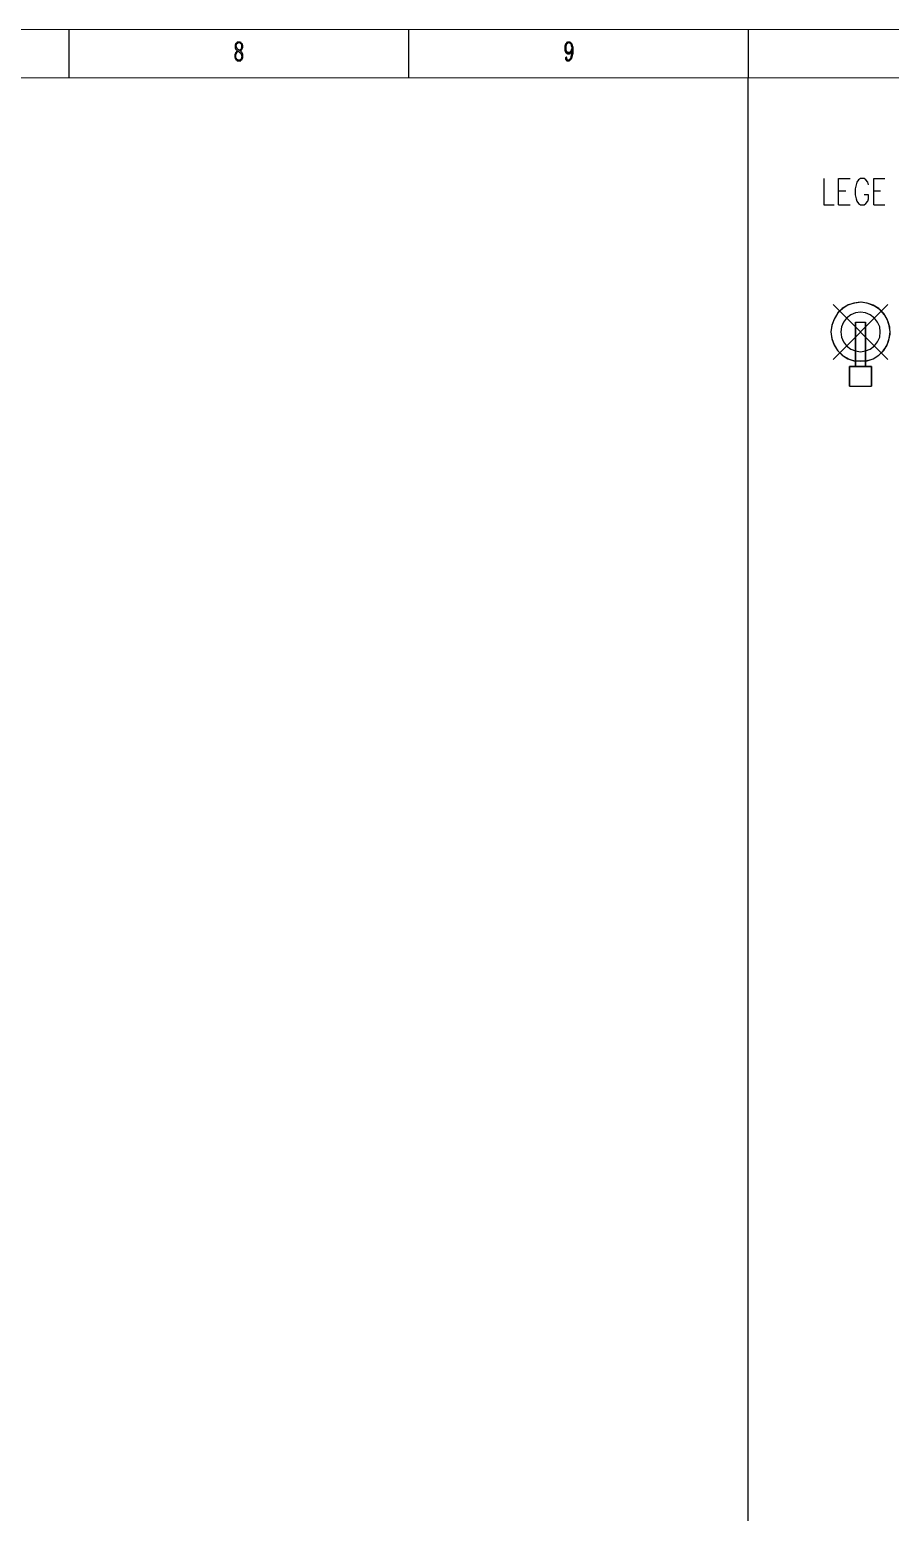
# Model space of a CAD drawing. Header units: inches. Extents: x 35 to 2894, y 23 to 617.
# Drawn here: x 2536.1 to 2713.6, y 311.2 to 616.8 of the extents above; entities that cross this region are included whole.
import ezdxf

# ---------------------------------------------------------------- set-up
doc = ezdxf.new("R2010")
doc.units = ezdxf.units.IN
doc.header["$MEASUREMENT"] = 0
doc.layers.add('Layer 1', color=7, linetype='Continuous')

msp = doc.modelspace()

# ---------------------------------------------------------------- hatches: boundary and pattern name
at = {"layer": 'Layer 1'}
for points in [[(2578.82, 612.36), (2578.74, 612.27), (2578.74, 612.18), (2578.65, 612.09), (2578.56, 612), (2578.56, 611.91), (2578.47, 611.82), (2578.47, 611.73), (2578.38, 611.65), (2578.38, 611.11), (2578.47, 611.02), (2578.47, 610.84), (2578.56, 610.76), (2578.65, 610.67), (2578.65, 610.58), (2578.74, 610.58), (2578.82, 610.49), (2579.27, 610.49), (2579.18, 610.49), (2579.09, 610.49), (2579, 610.58), (2578.91, 610.58), (2578.82, 610.67), (2578.82, 610.76), (2578.74, 610.76), (2578.74, 610.84), (2578.65, 610.93), (2578.65, 611.73), (2578.74, 611.82), (2578.74, 611.91), (2578.82, 612), (2578.82, 612.09), (2578.91, 612.18), (2579, 612.27), (2579, 612.36)], [(2579.27, 614.22), (2578.91, 614.22), (2578.82, 614.14), (2578.74, 614.05), (2578.65, 613.96), (2578.56, 613.87), (2578.56, 613.78), (2578.47, 613.69), (2578.47, 612.98), (2578.56, 612.89), (2578.56, 612.8), (2578.65, 612.8), (2578.65, 612.71), (2578.74, 612.62), (2578.82, 612.53), (2578.82, 612.45), (2578.91, 612.45), (2578.82, 612.36), (2579.09, 612.36), (2579.18, 612.27), (2579.27, 612.18), (2579.36, 612.18), (2579.45, 612.09), (2579.45, 612), (2579.54, 612), (2579.62, 611.91), (2579.62, 611.82), (2579.71, 611.73), (2579.8, 611.65), (2579.8, 611.38), (2579.89, 611.29), (2579.89, 611.2), (2579.8, 611.11), (2579.8, 610.93), (2579.71, 610.84), (2579.71, 610.76), (2579.62, 610.67), (2579.62, 610.58), (2579.54, 610.58), (2579.45, 610.49), (2578.82, 610.49), (2578.91, 610.4), (2579.62, 610.4), (2579.62, 610.49), (2579.71, 610.49), (2579.8, 610.58), (2579.89, 610.67), (2579.89, 610.76), (2579.98, 610.84), (2579.98, 610.93), (2580.07, 611.02), (2580.07, 611.73), (2579.98, 611.82), (2579.98, 611.91), (2579.89, 612), (2579.89, 612.09), (2579.8, 612.18), (2579.71, 612.27), (2579.62, 612.36), (2579.54, 612.45), (2579.62, 612.53), (2579.36, 612.53), (2579.27, 612.62), (2579.18, 612.62), (2579.09, 612.71), (2579, 612.8), (2578.91, 612.89), (2578.91, 612.98), (2578.82, 613.07), (2578.74, 613.16), (2578.74, 613.34), (2578.65, 613.42), (2578.65, 613.51), (2578.74, 613.6), (2578.74, 613.78), (2578.82, 613.87), (2578.82, 613.96), (2578.91, 614.05), (2579, 614.05), (2579.09, 614.14), (2579.71, 614.14), (2579.62, 614.14), (2579.54, 614.22)], [(2579.71, 614.14), (2579.27, 614.14), (2579.36, 614.14), (2579.45, 614.14), (2579.54, 614.05), (2579.62, 613.96), (2579.71, 613.87), (2579.71, 613.78), (2579.8, 613.69), (2579.8, 613.07), (2579.71, 612.98), (2579.71, 612.8), (2579.62, 612.71), (2579.54, 612.62), (2579.54, 612.53), (2579.45, 612.53), (2579.71, 612.53), (2579.8, 612.62), (2579.8, 612.71), (2579.89, 612.8), (2579.89, 612.89), (2579.98, 612.89), (2579.98, 612.98), (2580.07, 613.16), (2580.07, 613.51), (2579.98, 613.6), (2579.98, 613.78), (2579.89, 613.87), (2579.8, 613.96), (2579.8, 614.05), (2579.71, 614.05)], [(2647.24, 614.22), (2646.97, 614.22), (2646.88, 614.14), (2646.79, 614.14), (2646.79, 614.05), (2646.7, 613.96), (2646.61, 613.87), (2646.61, 613.78), (2646.52, 613.69), (2646.52, 613.6), (2646.43, 613.42), (2646.43, 612.53), (2646.52, 612.45), (2646.52, 612.27), (2646.61, 612.18), (2646.61, 612.09), (2646.7, 612), (2647.24, 612.09), (2647.06, 612.09), (2646.97, 612.18), (2646.88, 612.27), (2646.88, 612.36), (2646.79, 612.36), (2646.79, 612.45), (2646.7, 612.53), (2646.7, 613.51), (2646.79, 613.6), (2646.79, 613.87), (2646.88, 613.96), (2646.97, 613.96), (2646.97, 614.05), (2647.06, 614.05), (2647.15, 614.14), (2647.68, 614.14), (2647.59, 614.14), (2647.5, 614.22)], [(2647.68, 612.45), (2647.68, 612.36), (2647.59, 612.27), (2647.5, 612.18), (2647.41, 612.09), (2647.24, 612.09), (2646.7, 612), (2646.79, 612), (2646.88, 611.91), (2646.97, 611.82), (2647.41, 611.82), (2647.41, 611.91), (2647.5, 611.91), (2647.59, 612), (2647.68, 612.09), (2647.68, 612.18), (2647.77, 612.27), (2647.77, 612.36), (2647.86, 612.45)], [(2647.68, 614.14), (2647.24, 614.14), (2647.32, 614.14), (2647.41, 614.14), (2647.5, 614.05), (2647.59, 613.96), (2647.68, 613.87), (2647.68, 613.78), (2647.77, 613.69), (2647.77, 613.42), (2647.86, 613.34), (2647.86, 612.8), (2647.77, 612.71), (2647.77, 612.53), (2647.68, 612.45), (2647.86, 612.45), (2647.86, 612.36), (2647.86, 612.09), (2647.77, 611.91), (2647.77, 611.38), (2647.68, 611.29), (2647.68, 611.02), (2647.59, 610.93), (2647.59, 610.84), (2647.5, 610.76), (2647.5, 610.67), (2647.41, 610.58), (2647.32, 610.58), (2647.24, 610.49), (2646.79, 610.49), (2646.88, 610.4), (2647.41, 610.4), (2647.41, 610.49), (2647.5, 610.49), (2647.59, 610.58), (2647.68, 610.67), (2647.77, 610.76), (2647.86, 610.84), (2647.86, 611.02), (2647.95, 611.11), (2647.95, 611.29), (2648.04, 611.38), (2648.04, 611.65), (2648.13, 611.82), (2648.13, 613.25), (2648.04, 613.34), (2648.04, 613.6), (2647.95, 613.69), (2647.95, 613.78), (2647.86, 613.87), (2647.86, 613.96), (2647.77, 613.96), (2647.68, 614.05)], [(2646.7, 611.11), (2646.61, 611.02), (2646.61, 610.67), (2646.7, 610.58), (2646.7, 610.49), (2646.79, 610.49), (2647.15, 610.49), (2647.06, 610.49), (2646.97, 610.58), (2646.97, 610.67), (2646.88, 610.67), (2646.88, 611.02), (2646.79, 611.11)]]:
    msp.add_hatch(color=0, dxfattribs=at).paths.add_polyline_path(points)

# ---------------------------------------------------------------- linework, layer by layer
at = {"layer": 'Layer 1', "color": 5, "lineweight": 15}
msp.add_lwpolyline([(2054.21, 616.81), (2894.28, 616.81), (2894.28, 22.8), (2054.21, 22.8), (2054.21, 616.81)], dxfattribs=at)
at = {"layer": 'Layer 1', "color": 0, "lineweight": -3}
for points in [[(2544.22, 616.81), (2544.22, 606.84)], [(2614.23, 616.81), (2614.23, 606.84)], [(2684.24, 616.81), (2684.24, 606.84)], [(2578.82, 612.36), (2578.74, 612.27), (2578.74, 612.18), (2578.65, 612.09), (2578.56, 612), (2578.56, 611.91), (2578.47, 611.82), (2578.47, 611.73), (2578.38, 611.65), (2578.38, 611.11), (2578.47, 611.02), (2578.47, 610.84), (2578.56, 610.76), (2578.65, 610.67), (2578.65, 610.58), (2578.74, 610.58), (2578.82, 610.49), (2579.27, 610.49), (2579.18, 610.49), (2579.09, 610.49), (2579, 610.58), (2578.91, 610.58), (2578.82, 610.67), (2578.82, 610.76), (2578.74, 610.76), (2578.74, 610.84), (2578.65, 610.93), (2578.65, 611.73), (2578.74, 611.82), (2578.74, 611.91), (2578.82, 612), (2578.82, 612.09), (2578.91, 612.18), (2579, 612.27), (2579, 612.36), (2578.82, 612.36)], [(2579.27, 614.22), (2578.91, 614.22), (2578.82, 614.14), (2578.74, 614.05), (2578.65, 613.96), (2578.56, 613.87), (2578.56, 613.78), (2578.47, 613.69), (2578.47, 612.98), (2578.56, 612.89), (2578.56, 612.8), (2578.65, 612.8), (2578.65, 612.71), (2578.74, 612.62), (2578.82, 612.53), (2578.82, 612.45), (2578.91, 612.45), (2578.82, 612.36), (2579.09, 612.36), (2579.18, 612.27), (2579.27, 612.18), (2579.36, 612.18), (2579.45, 612.09), (2579.45, 612), (2579.54, 612), (2579.62, 611.91), (2579.62, 611.82), (2579.71, 611.73), (2579.8, 611.65), (2579.8, 611.38), (2579.89, 611.29), (2579.89, 611.2), (2579.8, 611.11), (2579.8, 610.93), (2579.71, 610.84), (2579.71, 610.76), (2579.62, 610.67), (2579.62, 610.58), (2579.54, 610.58), (2579.45, 610.49), (2578.82, 610.49), (2578.91, 610.4), (2579.62, 610.4), (2579.62, 610.49), (2579.71, 610.49), (2579.8, 610.58), (2579.89, 610.67), (2579.89, 610.76), (2579.98, 610.84), (2579.98, 610.93), (2580.07, 611.02), (2580.07, 611.73), (2579.98, 611.82), (2579.98, 611.91), (2579.89, 612), (2579.89, 612.09), (2579.8, 612.18), (2579.71, 612.27), (2579.62, 612.36), (2579.54, 612.45), (2579.62, 612.53), (2579.36, 612.53), (2579.27, 612.62), (2579.18, 612.62), (2579.09, 612.71), (2579, 612.8), (2578.91, 612.89), (2578.91, 612.98), (2578.82, 613.07), (2578.74, 613.16), (2578.74, 613.34), (2578.65, 613.42), (2578.65, 613.51), (2578.74, 613.6), (2578.74, 613.78), (2578.82, 613.87), (2578.82, 613.96), (2578.91, 614.05), (2579, 614.05), (2579.09, 614.14), (2579.71, 614.14), (2579.62, 614.14), (2579.54, 614.22), (2579.27, 614.22)], [(2579.71, 614.14), (2579.27, 614.14), (2579.36, 614.14), (2579.45, 614.14), (2579.54, 614.05), (2579.62, 613.96), (2579.71, 613.87), (2579.71, 613.78), (2579.8, 613.69), (2579.8, 613.07), (2579.71, 612.98), (2579.71, 612.8), (2579.62, 612.71), (2579.54, 612.62), (2579.54, 612.53), (2579.45, 612.53), (2579.71, 612.53), (2579.8, 612.62), (2579.8, 612.71), (2579.89, 612.8), (2579.89, 612.89), (2579.98, 612.89), (2579.98, 612.98), (2580.07, 613.16), (2580.07, 613.51), (2579.98, 613.6), (2579.98, 613.78), (2579.89, 613.87), (2579.8, 613.96), (2579.8, 614.05), (2579.71, 614.05), (2579.71, 614.14)], [(2647.24, 614.22), (2646.97, 614.22), (2646.88, 614.14), (2646.79, 614.14), (2646.79, 614.05), (2646.7, 613.96), (2646.61, 613.87), (2646.61, 613.78), (2646.52, 613.69), (2646.52, 613.6), (2646.43, 613.42), (2646.43, 612.53), (2646.52, 612.45), (2646.52, 612.27), (2646.61, 612.18), (2646.61, 612.09), (2646.7, 612), (2647.24, 612.09), (2647.06, 612.09), (2646.97, 612.18), (2646.88, 612.27), (2646.88, 612.36), (2646.79, 612.36), (2646.79, 612.45), (2646.7, 612.53), (2646.7, 613.51), (2646.79, 613.6), (2646.79, 613.87), (2646.88, 613.96), (2646.97, 613.96), (2646.97, 614.05), (2647.06, 614.05), (2647.15, 614.14), (2647.68, 614.14), (2647.59, 614.14), (2647.5, 614.22), (2647.24, 614.22)], [(2647.68, 612.45), (2647.68, 612.36), (2647.59, 612.27), (2647.5, 612.18), (2647.41, 612.09), (2647.24, 612.09), (2646.7, 612), (2646.79, 612), (2646.88, 611.91), (2646.97, 611.82), (2647.41, 611.82), (2647.41, 611.91), (2647.5, 611.91), (2647.59, 612), (2647.68, 612.09), (2647.68, 612.18), (2647.77, 612.27), (2647.77, 612.36), (2647.86, 612.45), (2647.68, 612.45)], [(2647.68, 614.14), (2647.24, 614.14), (2647.32, 614.14), (2647.41, 614.14), (2647.5, 614.05), (2647.59, 613.96), (2647.68, 613.87), (2647.68, 613.78), (2647.77, 613.69), (2647.77, 613.42), (2647.86, 613.34), (2647.86, 612.8), (2647.77, 612.71), (2647.77, 612.53), (2647.68, 612.45), (2647.86, 612.45), (2647.86, 612.36), (2647.86, 612.09), (2647.77, 611.91), (2647.77, 611.38), (2647.68, 611.29), (2647.68, 611.02), (2647.59, 610.93), (2647.59, 610.84), (2647.5, 610.76), (2647.5, 610.67), (2647.41, 610.58), (2647.32, 610.58), (2647.24, 610.49), (2646.79, 610.49), (2646.88, 610.4), (2647.41, 610.4), (2647.41, 610.49), (2647.5, 610.49), (2647.59, 610.58), (2647.68, 610.67), (2647.77, 610.76), (2647.86, 610.84), (2647.86, 611.02), (2647.95, 611.11), (2647.95, 611.29), (2648.04, 611.38), (2648.04, 611.65), (2648.13, 611.82), (2648.13, 613.25), (2648.04, 613.34), (2648.04, 613.6), (2647.95, 613.69), (2647.95, 613.78), (2647.86, 613.87), (2647.86, 613.96), (2647.77, 613.96), (2647.68, 614.05), (2647.68, 614.14)], [(2646.7, 611.11), (2646.61, 611.02), (2646.61, 610.67), (2646.7, 610.58), (2646.7, 610.49), (2646.79, 610.49), (2647.15, 610.49), (2647.06, 610.49), (2646.97, 610.58), (2646.97, 610.67), (2646.88, 610.67), (2646.88, 611.02), (2646.79, 611.11), (2646.7, 611.11)], [(2684.24, 254.82), (2684.24, 606.84)], [(2699.81, 586.14), (2699.81, 580.71), (2701.95, 580.71)], [(2702.84, 580.71), (2702.84, 586.14), (2705.24, 586.14)], [(2709.06, 584.8), (2708.89, 585.34), (2708.53, 585.87), (2708.17, 586.14), (2707.37, 586.14), (2707.02, 585.87), (2706.66, 585.34), (2706.48, 584.8), (2706.31, 584), (2706.31, 582.76), (2706.48, 581.96), (2706.66, 581.42), (2707.02, 580.98), (2707.37, 580.71), (2708.17, 580.71), (2708.53, 580.98), (2708.89, 581.42), (2709.06, 581.96), (2709.06, 582.76), (2708.17, 582.76)], [(2710.13, 580.71), (2710.13, 586.14), (2712.45, 586.14)], [(2702.84, 583.56), (2704.35, 583.56)], [(2710.13, 583.56), (2711.56, 583.56)], [(2702.84, 580.71), (2705.24, 580.71)], [(2710.13, 580.71), (2712.45, 580.71)]]:
    msp.add_lwpolyline(points, dxfattribs=at)
at = {"layer": 'Layer 1', "lineweight": 0}
for points in [[(2578.82, 612.36), (2578.74, 612.27), (2578.74, 612.18), (2578.65, 612.09), (2578.56, 612), (2578.56, 611.91), (2578.47, 611.82), (2578.47, 611.73), (2578.38, 611.65), (2578.38, 611.11), (2578.47, 611.02), (2578.47, 610.84), (2578.56, 610.76), (2578.65, 610.67), (2578.65, 610.58), (2578.74, 610.58), (2578.82, 610.49), (2579.27, 610.49), (2579.18, 610.49), (2579.09, 610.49), (2579, 610.58), (2578.91, 610.58), (2578.82, 610.67), (2578.82, 610.76), (2578.74, 610.76), (2578.74, 610.84), (2578.65, 610.93), (2578.65, 611.73), (2578.74, 611.82), (2578.74, 611.91), (2578.82, 612), (2578.82, 612.09), (2578.91, 612.18), (2579, 612.27), (2579, 612.36), (2578.82, 612.36)], [(2579.27, 614.22), (2578.91, 614.22), (2578.82, 614.14), (2578.74, 614.05), (2578.65, 613.96), (2578.56, 613.87), (2578.56, 613.78), (2578.47, 613.69), (2578.47, 612.98), (2578.56, 612.89), (2578.56, 612.8), (2578.65, 612.8), (2578.65, 612.71), (2578.74, 612.62), (2578.82, 612.53), (2578.82, 612.45), (2578.91, 612.45), (2578.82, 612.36), (2579.09, 612.36), (2579.18, 612.27), (2579.27, 612.18), (2579.36, 612.18), (2579.45, 612.09), (2579.45, 612), (2579.54, 612), (2579.62, 611.91), (2579.62, 611.82), (2579.71, 611.73), (2579.8, 611.65), (2579.8, 611.38), (2579.89, 611.29), (2579.89, 611.2), (2579.8, 611.11), (2579.8, 610.93), (2579.71, 610.84), (2579.71, 610.76), (2579.62, 610.67), (2579.62, 610.58), (2579.54, 610.58), (2579.45, 610.49), (2578.82, 610.49), (2578.91, 610.4), (2579.62, 610.4), (2579.62, 610.49), (2579.71, 610.49), (2579.8, 610.58), (2579.89, 610.67), (2579.89, 610.76), (2579.98, 610.84), (2579.98, 610.93), (2580.07, 611.02), (2580.07, 611.73), (2579.98, 611.82), (2579.98, 611.91), (2579.89, 612), (2579.89, 612.09), (2579.8, 612.18), (2579.71, 612.27), (2579.62, 612.36), (2579.54, 612.45), (2579.62, 612.53), (2579.36, 612.53), (2579.27, 612.62), (2579.18, 612.62), (2579.09, 612.71), (2579, 612.8), (2578.91, 612.89), (2578.91, 612.98), (2578.82, 613.07), (2578.74, 613.16), (2578.74, 613.34), (2578.65, 613.42), (2578.65, 613.51), (2578.74, 613.6), (2578.74, 613.78), (2578.82, 613.87), (2578.82, 613.96), (2578.91, 614.05), (2579, 614.05), (2579.09, 614.14), (2579.71, 614.14), (2579.62, 614.14), (2579.54, 614.22), (2579.27, 614.22)], [(2579.71, 614.14), (2579.27, 614.14), (2579.36, 614.14), (2579.45, 614.14), (2579.54, 614.05), (2579.62, 613.96), (2579.71, 613.87), (2579.71, 613.78), (2579.8, 613.69), (2579.8, 613.07), (2579.71, 612.98), (2579.71, 612.8), (2579.62, 612.71), (2579.54, 612.62), (2579.54, 612.53), (2579.45, 612.53), (2579.71, 612.53), (2579.8, 612.62), (2579.8, 612.71), (2579.89, 612.8), (2579.89, 612.89), (2579.98, 612.89), (2579.98, 612.98), (2580.07, 613.16), (2580.07, 613.51), (2579.98, 613.6), (2579.98, 613.78), (2579.89, 613.87), (2579.8, 613.96), (2579.8, 614.05), (2579.71, 614.05), (2579.71, 614.14)], [(2647.24, 614.22), (2646.97, 614.22), (2646.88, 614.14), (2646.79, 614.14), (2646.79, 614.05), (2646.7, 613.96), (2646.61, 613.87), (2646.61, 613.78), (2646.52, 613.69), (2646.52, 613.6), (2646.43, 613.42), (2646.43, 612.53), (2646.52, 612.45), (2646.52, 612.27), (2646.61, 612.18), (2646.61, 612.09), (2646.7, 612), (2647.24, 612.09), (2647.06, 612.09), (2646.97, 612.18), (2646.88, 612.27), (2646.88, 612.36), (2646.79, 612.36), (2646.79, 612.45), (2646.7, 612.53), (2646.7, 613.51), (2646.79, 613.6), (2646.79, 613.87), (2646.88, 613.96), (2646.97, 613.96), (2646.97, 614.05), (2647.06, 614.05), (2647.15, 614.14), (2647.68, 614.14), (2647.59, 614.14), (2647.5, 614.22), (2647.24, 614.22)], [(2647.68, 612.45), (2647.68, 612.36), (2647.59, 612.27), (2647.5, 612.18), (2647.41, 612.09), (2647.24, 612.09), (2646.7, 612), (2646.79, 612), (2646.88, 611.91), (2646.97, 611.82), (2647.41, 611.82), (2647.41, 611.91), (2647.5, 611.91), (2647.59, 612), (2647.68, 612.09), (2647.68, 612.18), (2647.77, 612.27), (2647.77, 612.36), (2647.86, 612.45), (2647.68, 612.45)], [(2647.68, 614.14), (2647.24, 614.14), (2647.32, 614.14), (2647.41, 614.14), (2647.5, 614.05), (2647.59, 613.96), (2647.68, 613.87), (2647.68, 613.78), (2647.77, 613.69), (2647.77, 613.42), (2647.86, 613.34), (2647.86, 612.8), (2647.77, 612.71), (2647.77, 612.53), (2647.68, 612.45), (2647.86, 612.45), (2647.86, 612.36), (2647.86, 612.09), (2647.77, 611.91), (2647.77, 611.38), (2647.68, 611.29), (2647.68, 611.02), (2647.59, 610.93), (2647.59, 610.84), (2647.5, 610.76), (2647.5, 610.67), (2647.41, 610.58), (2647.32, 610.58), (2647.24, 610.49), (2646.79, 610.49), (2646.88, 610.4), (2647.41, 610.4), (2647.41, 610.49), (2647.5, 610.49), (2647.59, 610.58), (2647.68, 610.67), (2647.77, 610.76), (2647.86, 610.84), (2647.86, 611.02), (2647.95, 611.11), (2647.95, 611.29), (2648.04, 611.38), (2648.04, 611.65), (2648.13, 611.82), (2648.13, 613.25), (2648.04, 613.34), (2648.04, 613.6), (2647.95, 613.69), (2647.95, 613.78), (2647.86, 613.87), (2647.86, 613.96), (2647.77, 613.96), (2647.68, 614.05), (2647.68, 614.14)], [(2646.7, 611.11), (2646.61, 611.02), (2646.61, 610.67), (2646.7, 610.58), (2646.7, 610.49), (2646.79, 610.49), (2647.15, 610.49), (2647.06, 610.49), (2646.97, 610.58), (2646.97, 610.67), (2646.88, 610.67), (2646.88, 611.02), (2646.79, 611.11), (2646.7, 611.11)]]:
    msp.add_lwpolyline(points, dxfattribs=at)
at = {"layer": 'Layer 1', "color": 0, "lineweight": 9}
msp.add_lwpolyline([(2064.18, 606.84), (2884.32, 606.84), (2884.32, 32.77), (2064.18, 32.77), (2064.18, 606.84)], dxfattribs=at)
at = {"layer": 'Layer 1', "color": 1, "lineweight": -3}
for points in [[(2713.51, 554.04), (2713.42, 555.46), (2713.07, 556.8), (2712.36, 558.04), (2711.47, 559.02), (2710.31, 559.82), (2708.98, 560.36), (2707.64, 560.62), (2706.22, 560.45), (2704.88, 560.09), (2703.73, 559.29), (2702.75, 558.4), (2701.95, 557.15), (2701.5, 555.91), (2701.32, 554.48)], [(2713.51, 554.48), (2713.33, 555.82), (2712.89, 557.15), (2712.18, 558.31), (2711.2, 559.29), (2710.04, 560), (2708.8, 560.45), (2707.37, 560.62), (2706.04, 560.45), (2704.79, 560), (2703.64, 559.29), (2702.66, 558.31), (2701.95, 557.15), (2701.5, 555.82), (2701.32, 554.48), (2701.5, 553.15), (2701.95, 551.82), (2702.66, 550.66), (2703.64, 549.68), (2704.79, 548.97), (2706.04, 548.52), (2707.37, 548.44), (2708.8, 548.52), (2710.04, 548.97), (2711.2, 549.68), (2712.18, 550.66), (2712.89, 551.82), (2713.33, 553.15), (2713.51, 554.48)], [(2701.77, 548.79), (2713.07, 560.18)], [(2701.77, 560.18), (2713.07, 548.79)], [(2711.47, 554.48), (2711.38, 555.55), (2710.93, 556.53), (2710.31, 557.33), (2709.42, 558.04), (2708.44, 558.4), (2707.37, 558.58), (2706.4, 558.4), (2705.42, 558.04), (2704.53, 557.33), (2703.9, 556.53), (2703.46, 555.55), (2703.37, 554.48), (2703.46, 553.42), (2703.9, 552.44), (2704.53, 551.64), (2705.42, 550.93), (2706.4, 550.57), (2707.37, 550.39), (2708.44, 550.57), (2709.42, 550.93), (2710.31, 551.64), (2710.93, 552.44), (2711.38, 553.42), (2711.47, 554.48)], [(2706.4, 556.53), (2706.4, 547.37)], [(2708.44, 547.37), (2706.4, 547.37), (2706.4, 556.53)], [(2708.44, 547.37), (2708.44, 556.53), (2708.44, 547.99), (2708.44, 547.37), (2706.4, 547.37)], [(2706.4, 556.53), (2708.44, 556.53)], [(2706.4, 556.53), (2708.44, 556.53)], [(2701.32, 554.48), (2701.5, 553.06), (2701.95, 551.73), (2702.75, 550.57), (2703.82, 549.59), (2705.06, 548.88), (2706.4, 548.44)], [(2708.89, 548.61), (2710.04, 548.97), (2711.2, 549.68), (2712.09, 550.57), (2712.8, 551.64), (2713.25, 552.79), (2713.51, 554.04)], [(2705.15, 543.28), (2705.15, 547.37), (2709.69, 547.37), (2709.69, 543.28)], [(2705.15, 547.37), (2705.15, 543.28)], [(2709.69, 547.37), (2705.15, 547.37)], [(2708.89, 548.61), (2708.44, 548.44), (2706.4, 548.44)], [(2709.69, 543.28), (2709.69, 547.37)], [(2705.15, 543.28), (2709.69, 543.28)], [(2705.15, 543.28), (2709.69, 543.28)]]:
    msp.add_lwpolyline(points, dxfattribs=at)

doc.saveas('drawing.dxf')
